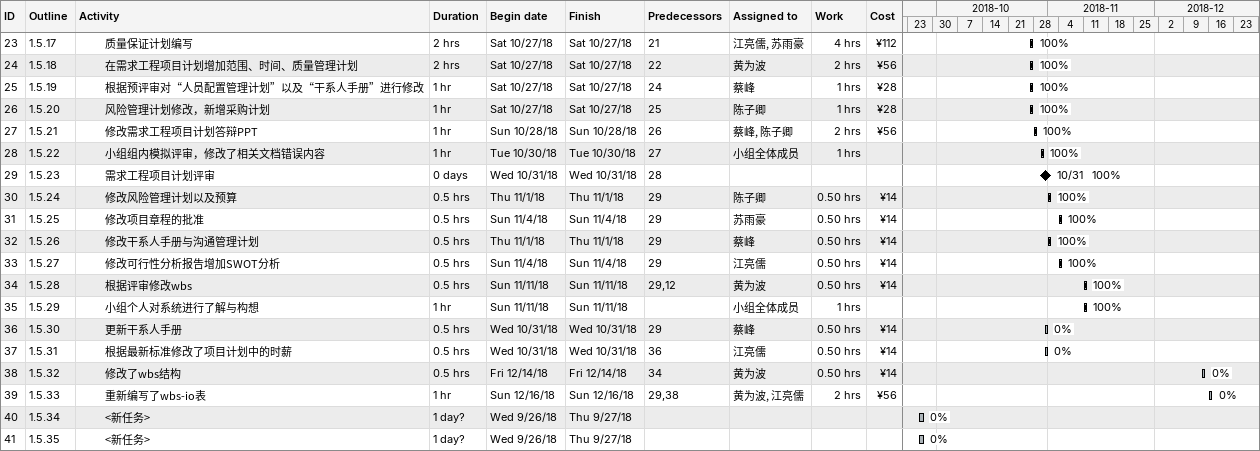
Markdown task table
| ID | WBS | Task | Duration | Start | Finish | Predecessors | Resources | % complete | Work (h) | Cost (¥) |
|---|---|---|---|---|---|---|---|---|---|---|
| 23 | 1.5.17 | 质量保证计划编写 | 2h | 2018-10-27 | 2018-10-27 | 21 | 江亮儒, 苏雨豪 | 100 | 4 | 112 |
| 24 | 1.5.18 | 在需求工程项目计划增加范围、时间、质量管理计划 | 2h | 2018-10-27 | 2018-10-27 | 22 | 黄为波 | 100 | 2 | 56 |
| 25 | 1.5.19 | 根据预评审对“人员配置管理计划”以及“干系人手册”进行修改 | 1h | 2018-10-27 | 2018-10-27 | 24 | 蔡峰 | 100 | 1 | 28 |
| 26 | 1.5.20 | 风险管理计划修改，新增采购计划 | 1h | 2018-10-27 | 2018-10-27 | 25 | 陈子卿 | 100 | 1 | 28 |
| 27 | 1.5.21 | 修改需求工程项目计划答辩PPT | 1h | 2018-10-28 | 2018-10-28 | 26 | 蔡峰, 陈子卿 | 100 | 2 | 56 |
| 28 | 1.5.22 | 小组组内模拟评审，修改了相关文档错误内容 | 1h | 2018-10-30 | 2018-10-30 | 27 | 小组全体成员 | 100 | 1 |  |
| 29 | 1.5.23 | 需求工程项目计划评审 | 0d | 2018-10-31 | 2018-10-31 | 28 |  | 100 |  |  |
| 30 | 1.5.24 | 修改风险管理计划以及预算 | 0.5h | 2018-11-01 | 2018-11-01 | 29 | 陈子卿 | 100 | 0.50 | 14 |
| 31 | 1.5.25 | 修改项目章程的批准 | 0.5h | 2018-11-04 | 2018-11-04 | 29 | 苏雨豪 | 100 | 0.50 | 14 |
| 32 | 1.5.26 | 修改干系人手册与沟通管理计划 | 0.5h | 2018-11-01 | 2018-11-01 | 29 | 蔡峰 | 100 | 0.50 | 14 |
| 33 | 1.5.27 | 修改可行性分析报告增加SWOT分析 | 0.5h | 2018-11-04 | 2018-11-04 | 29 | 江亮儒 | 100 | 0.50 | 14 |
| 34 | 1.5.28 | 根据评审修改wbs | 0.5h | 2018-11-11 | 2018-11-11 | 29, 12 | 黄为波 | 100 | 0.50 | 14 |
| 35 | 1.5.29 | 小组个人对系统进行了解与构想 | 1h | 2018-11-11 | 2018-11-11 |  | 小组全体成员 | 100 | 1 |  |
| 36 | 1.5.30 | 更新干系人手册 | 0.5h | 2018-10-31 | 2018-10-31 | 29 | 蔡峰 | 0 | 0.50 | 14 |
| 37 | 1.5.31 | 根据最新标准修改了项目计划中的时薪 | 0.5h | 2018-10-31 | 2018-10-31 | 36 | 江亮儒 | 0 | 0.50 | 14 |
| 38 | 1.5.32 | 修改了wbs结构 | 0.5h | 2018-12-14 | 2018-12-14 | 34 | 黄为波 | 0 | 0.50 | 14 |
| 39 | 1.5.33 | 重新编写了wbs-io表 | 1h | 2018-12-16 | 2018-12-16 | 29, 38 | 黄为波, 江亮儒 | 0 | 2 | 56 |
| 40 | 1.5.34 | <新任务> | 1d? | 2018-09-26 | 2018-09-27 |  |  | 0 |  |  |
| 41 | 1.5.35 | <新任务> | 1d? | 2018-09-26 | 2018-09-27 |  |  | 0 |  |  |
